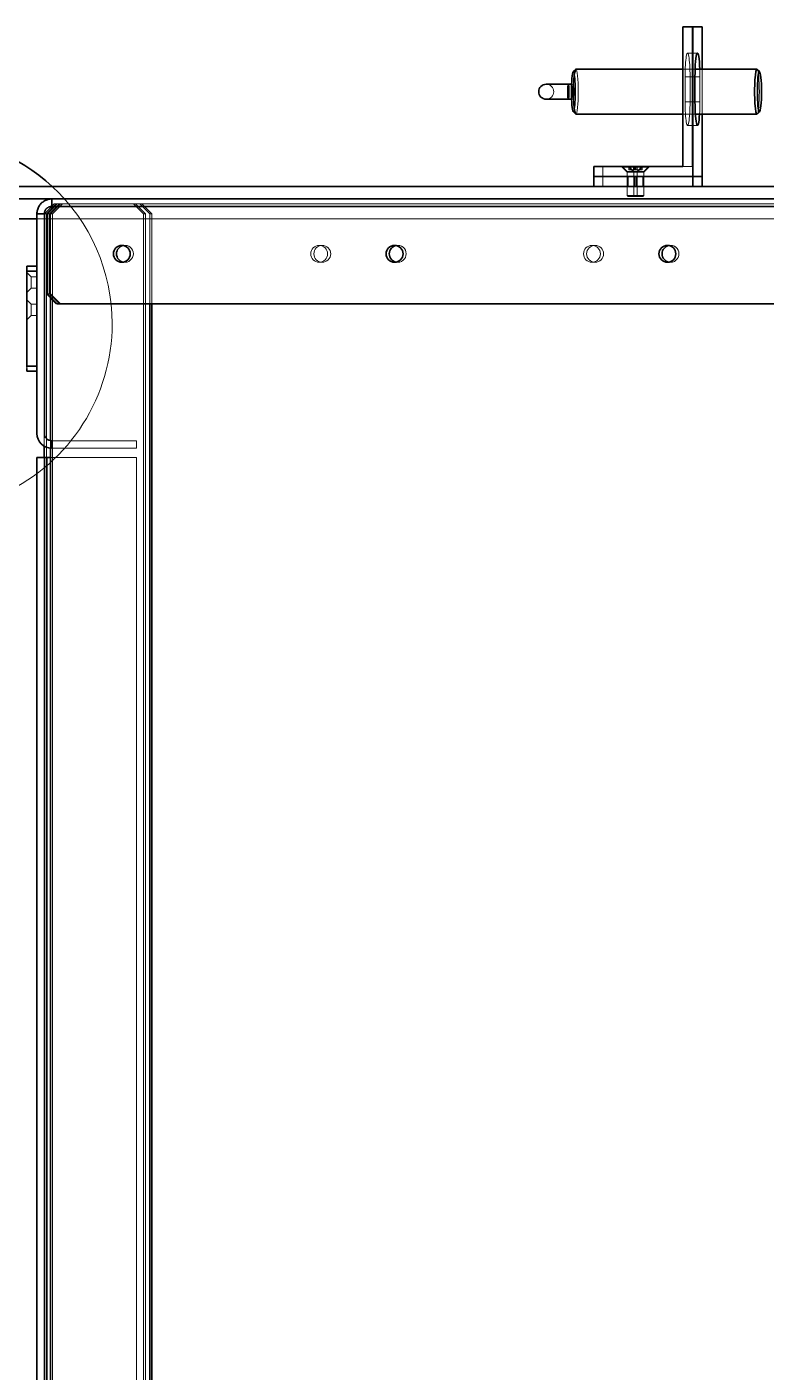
# Model space of a CAD drawing. Header units: millimetres. Extents: x 6115 to 12360, y 7255 to 12668.
# Drawn here: x 9047 to 9343, y 12087 to 12627 of the extents above; entities that cross this region are included whole.
import ezdxf

# ---------------------------------------------------------------- set-up
doc = ezdxf.new("R2010")
doc.units = ezdxf.units.MM
doc.layers.add('外形線', color=7, linetype='Continuous', lineweight=50)

msp = doc.modelspace()

# ---------------------------------------------------------------- linework, layer by layer
at = {"layer": '外形線', "linetype": 'Continuous', "lineweight": 35}
for p, q in [((9309.98, 12570.53), (9309.98, 12626.53)), ((9309.98, 12626.53), (9313.96, 12626.53)), ((9313.96, 12626.53), (9317.63, 12626.53)), ((9313.96, 12626.53), (9313.96, 12566.53)), ((9317.63, 12609.53), (9317.63, 12626.53)), ((9265.98, 12608.49), (9266.96, 12609.48)), ((9309.98, 12609.53), (9267.06, 12609.53)), ((9339.66, 12609.53), (9314.85, 12609.53)), ((9340.74, 12608.49), (9339.76, 12609.48)), ((9264.08, 12603.53), (9255.13, 12603.53)), ((9265.29, 12603.53), (9264.08, 12603.53)), ((9314.8, 12596.53), (9314.8, 12606.53)), ((9255.13, 12597.53), (9264.08, 12597.53)), ((9265.29, 12597.53), (9264.08, 12597.53)), ((9265.98, 12592.58), (9266.96, 12591.58)), ((9340.74, 12592.58), (9339.76, 12591.58)), ((9309.98, 12591.53), (9267.06, 12591.53)), ((9339.66, 12591.53), (9314.94, 12591.53)), ((9317.63, 12566.53), (9317.63, 12591.53)), ((9274.18, 12570.53), (9309.98, 12570.53)), ((9274.18, 12566.53), (9274.18, 12570.53)), ((9313.96, 12566.53), (9274.18, 12566.53)), ((9274.18, 12566.53), (9274.18, 12562.53)), ((9313.96, 12566.53), (9274.18, 12566.53)), ((9313.96, 12566.53), (9313.96, 12562.53)), ((9317.63, 12566.53), (9313.96, 12566.53)), ((9317.63, 12566.53), (9313.96, 12566.53)), ((9317.63, 12566.53), (9317.63, 12562.53)), ((9037.88, 12562.53), (10105.89, 12562.53)), ((9056.88, 12557.53), (9042.88, 12557.53)), ((9053.88, 12551.57), (9056.83, 12554.53)), ((9055.1, 12551.53), (9058.08, 12554.53)), ((9056.88, 12554.53), (9056.88, 12557.53)), ((9056.88, 12557.53), (9056.88, 12557.53)), ((9388.02, 12557.53), (9056.88, 12557.53)), ((9393.19, 12554.53), (9056.88, 12554.53)), ((9050.88, 12549.53), (9042.88, 12549.53)), ((9050.88, 12551.53), (9053.88, 12551.53)), ((9050.88, 12551.53), (9050.88, 12463.53)), ((9053.88, 12551.53), (9053.88, 12463.53)), ((9055.1, 12519.53), (9055.1, 12551.53)), ((9046.88, 12528.53), (9046.88, 12530.53)), ((9050.88, 12530.53), (9046.88, 12530.53)), ((9046.88, 12528.53), (9050.88, 12528.53)), ((9046.88, 12528.53), (9046.88, 12508.53)), ((9059.08, 12515.53), (9055.1, 12519.53)), ((9056.36, 12460.58), (9056.36, 12518.27)), ((9770.32, 12515.53), (9059.08, 12515.53)), ((9096.14, 12515.53), (9096.14, 11660.53)), ((9096.97, 11660.53), (9096.97, 12515.53)), ((9046.88, 12508.53), (9046.88, 12490.53)), ((9050.88, 12490.53), (9046.88, 12490.53)), ((9046.88, 12488.53), (9046.88, 12489.53)), ((9046.88, 12488.53), (9050.88, 12488.53)), ((9053.84, 12453.86), (9053.84, 12458.36)), ((9056.36, 11716.51), (9056.36, 12457.56)), ((9056.88, 12460.53), (9056.88, 12457.53)), ((9050.88, 12453.86), (9050.88, 11712.86)), ((9053.88, 12453.86), (9050.88, 12453.86)), ((9054.88, 12453.86), (9053.88, 12453.86)), ((9053.88, 12453.86), (9053.88, 11712.86)), ((9056.36, 12453.86), (9054.88, 12453.86)), ((9054.88, 12453.86), (9054.88, 11716.19))]:
    msp.add_line(p, q, dxfattribs=at).dxf.unprotected_set("ltscale", 0)
at = {"layer": '外形線', "linetype": 'Continuous', "lineweight": 18}
for p, q in [((9313.65, 12626.53), (9313.65, 12570.53)), ((9315.79, 12616.03), (9311.81, 12616.03)), ((9314.85, 12609.53), (9309.98, 12609.53)), ((9317.63, 12591.53), (9317.63, 12609.53)), ((9266.07, 12603.53), (9265.29, 12603.53)), ((9266.18, 12603.53), (9266.07, 12603.53)), ((9310.82, 12606.53), (9310.82, 12596.53)), ((9314.8, 12606.53), (9310.82, 12606.53)), ((9312.81, 12596.53), (9312.81, 12606.53)), ((9316.79, 12606.53), (9314.8, 12606.53)), ((9316.79, 12606.53), (9316.79, 12596.53)), ((9266.07, 12597.53), (9265.29, 12597.53)), ((9266.07, 12597.53), (9266.18, 12597.53)), ((9314.8, 12596.53), (9310.82, 12596.53)), ((9316.79, 12596.53), (9314.8, 12596.53)), ((9314.94, 12591.53), (9309.98, 12591.53)), ((9315.79, 12587.03), (9311.81, 12587.03)), ((9277.85, 12570.53), (9277.85, 12566.53)), ((9285.62, 12570.29), (9285.62, 12570.53)), ((9287.62, 12568.53), (9285.62, 12570.53)), ((9288.24, 12570.29), (9288.24, 12570.53)), ((9288.24, 12570.53), (9288.24, 12569.2)), ((9290.24, 12568.53), (9288.24, 12570.53)), ((9288.8, 12570.53), (9288.8, 12569.2)), ((9289.05, 12570.53), (9289.05, 12569.2)), ((9290.18, 12570.53), (9290.18, 12569.2)), ((9290.43, 12570.53), (9290.43, 12569.2)), ((9290.86, 12570.53), (9290.86, 12569.2)), ((9290.99, 12570.53), (9290.99, 12569.2)), ((9291.42, 12570.53), (9291.42, 12569.2)), ((9291.62, 12568.53), (9293.62, 12570.53)), ((9291.67, 12570.53), (9291.67, 12569.2)), ((9292.8, 12570.53), (9292.8, 12569.2)), ((9293.05, 12570.53), (9293.05, 12569.2)), ((9293.62, 12570.53), (9293.62, 12569.2)), ((9293.62, 12570.29), (9293.62, 12570.53)), ((9294.24, 12568.53), (9296.24, 12570.53)), ((9296.24, 12570.29), (9296.24, 12570.53)), ((9309.98, 12570.53), (9313.65, 12570.53)), ((9277.85, 12566.53), (9277.85, 12562.53)), ((9293.62, 12570.29), (9285.62, 12570.29)), ((9287.62, 12568.29), (9285.62, 12570.29)), ((9291.62, 12568.53), (9287.62, 12568.53)), ((9287.62, 12566.53), (9287.62, 12568.53)), ((9291.62, 12568.29), (9287.62, 12568.29)), ((9287.62, 12558.93), (9287.62, 12568.29)), ((9288, 12562.53), (9288, 12566.53)), ((9290.24, 12568.29), (9288.24, 12570.29)), ((9288.24, 12569.2), (9288.8, 12569.2)), ((9288.8, 12569.2), (9290.18, 12569.2)), ((9290.18, 12569.2), (9290.99, 12569.2)), ((9290.24, 12566.53), (9290.24, 12568.53)), ((9290.24, 12558.93), (9290.24, 12568.29)), ((9290.62, 12562.53), (9290.62, 12566.53)), ((9290.99, 12569.2), (9291.42, 12569.2)), ((9291.24, 12562.53), (9291.24, 12566.53)), ((9291.42, 12569.2), (9292.8, 12569.2)), ((9291.62, 12568.29), (9293.62, 12570.29)), ((9294.24, 12568.53), (9291.62, 12568.53)), ((9291.62, 12566.53), (9291.62, 12568.53)), ((9294.24, 12568.29), (9291.62, 12568.29)), ((9291.62, 12558.93), (9291.62, 12568.29)), ((9292.8, 12569.2), (9293.62, 12569.2)), ((9296.24, 12570.29), (9293.62, 12570.29)), ((9293.86, 12562.53), (9293.86, 12566.53)), ((9294.24, 12568.29), (9296.24, 12570.29)), ((9294.24, 12566.53), (9294.24, 12568.53)), ((9294.24, 12558.93), (9294.24, 12568.29)), ((9058.66, 12555.53), (9054.68, 12551.53)), ((9054.68, 12551.53), (9058.66, 12555.53)), ((9059.91, 12555.53), (9055.94, 12551.53)), ((9060.33, 12555.53), (9056.36, 12551.53)), ((9056.36, 12551.53), (9060.33, 12555.53)), ((9056.83, 12554.53), (9057.82, 12555.53)), ((9061.17, 12555.53), (9057.19, 12551.53)), ((9057.82, 12555.53), (9059.08, 12555.53)), ((9058.08, 12554.53), (9059.08, 12555.53)), ((9059.08, 12555.53), (9395.62, 12555.53)), ((9089.65, 12555.53), (9093.63, 12551.53)), ((9094.46, 12551.53), (9090.48, 12555.53)), ((9092.16, 12555.53), (9096.14, 12551.53)), ((9096.97, 12551.53), (9092.99, 12555.53)), ((9287.62, 12558.93), (9291.62, 12558.93)), ((9288.02, 12558.53), (9287.62, 12558.93)), ((9291.22, 12558.53), (9288.02, 12558.53)), ((9290.64, 12558.53), (9290.24, 12558.93)), ((9291.22, 12558.53), (9291.62, 12558.93)), ((9293.84, 12558.53), (9291.22, 12558.53)), ((9291.62, 12558.93), (9294.24, 12558.93)), ((9293.84, 12558.53), (9294.24, 12558.93)), ((10144.35, 12549.53), (9050.88, 12549.53)), ((9053.84, 12551.53), (9053.88, 12551.57)), ((9053.84, 12458.36), (9053.84, 12551.53)), ((9054.68, 12551.53), (9053.88, 12551.53)), ((9054.68, 12551.53), (9054.68, 11624.53)), ((9054.68, 12519.53), (9054.68, 12551.53)), ((9055.1, 12551.53), (9054.68, 12551.53)), ((9056.36, 12551.53), (9055.1, 12551.53)), ((9055.94, 12551.53), (9055.94, 12519.53)), ((9056.36, 12551.53), (9056.36, 12519.53)), ((9056.36, 12518.27), (9056.36, 12551.53)), ((9057.19, 12551.53), (9056.36, 12551.53)), ((9057.19, 12551.53), (9057.19, 11624.53)), ((9093.63, 12551.53), (9093.63, 11624.53)), ((9093.63, 12551.53), (9094.46, 12551.53)), ((9094.46, 11624.53), (9094.46, 12551.53)), ((9096.14, 12551.53), (9096.14, 12515.53)), ((9096.14, 12551.53), (9096.97, 12551.53)), ((9096.97, 12515.53), (9096.97, 12551.53)), ((9086.19, 12538.93), (9084.94, 12538.93)), ((9165.33, 12538.93), (9164.08, 12538.93)), ((9195.59, 12538.93), (9194.33, 12538.93)), ((9274.73, 12538.93), (9273.48, 12538.93)), ((9304.99, 12538.93), (9303.73, 12538.93)), ((9048.63, 12526.28), (9046.88, 12528.03)), ((9086.19, 12532.13), (9084.94, 12532.13)), ((9165.33, 12532.13), (9164.08, 12532.13)), ((9195.59, 12532.13), (9194.33, 12532.13)), ((9274.73, 12532.13), (9273.48, 12532.13)), ((9304.99, 12532.13), (9303.73, 12532.13)), ((9048.63, 12526.28), (9048.63, 12521.78)), ((9050.88, 12526.28), (9048.63, 12526.28)), ((9048.63, 12521.78), (9046.88, 12520.03)), ((9048.63, 12515.28), (9046.88, 12517.03)), ((9050.88, 12521.78), (9048.63, 12521.78)), ((9054.68, 12519.53), (9055.1, 12519.53)), ((9058.66, 12515.53), (9054.68, 12519.53)), ((9055.1, 12519.53), (9056.36, 12519.53)), ((9055.94, 12519.53), (9059.91, 12515.53)), ((9056.36, 12519.53), (9060.33, 12515.53)), ((9048.63, 12515.28), (9048.63, 12510.78)), ((9050.88, 12515.28), (9048.63, 12515.28)), ((9059.08, 12515.53), (9058.66, 12515.53)), ((9048.63, 12510.78), (9046.88, 12509.03)), ((9050.88, 12510.78), (9048.63, 12510.78)), ((9046.88, 12489.53), (9046.88, 12490.53)), ((9056.36, 12457.56), (9056.36, 12460.58)), ((9090.88, 12460.53), (9056.88, 12460.53)), ((9056.88, 12457.53), (9090.88, 12457.53)), ((9090.88, 12457.53), (9090.88, 12460.53)), ((9053.84, 11624.53), (9053.84, 12453.86)), ((9090.88, 12453.86), (9056.36, 12453.86)), ((9090.88, 12453.86), (9090.88, 11716.53))]:
    msp.add_line(p, q, dxfattribs=at).dxf.unprotected_set("ltscale", 0)
at = {"layer": '外形線', "linetype": 'Continuous', "lineweight": 35}
for points in [[(9056.88, 12557.53), (9056.49, 12557.52), (9056.1, 12557.48), (9055.71, 12557.42), (9055.33, 12557.33), (9054.95, 12557.22), (9054.59, 12557.08), (9054.23, 12556.92), (9053.88, 12556.73), (9053.55, 12556.52), (9053.23, 12556.3), (9052.93, 12556.05), (9052.64, 12555.78), (9052.37, 12555.49), (9052.12, 12555.19), (9051.89, 12554.87), (9051.69, 12554.54), (9051.5, 12554.19), (9051.34, 12553.83), (9051.2, 12553.47), (9051.08, 12553.09), (9051, 12552.71), (9050.93, 12552.32), (9050.89, 12551.93), (9050.88, 12551.53)], [(9053.88, 12551.53), (9053.89, 12551.73), (9053.91, 12551.93), (9053.94, 12552.12), (9053.98, 12552.32), (9054.04, 12552.51), (9054.11, 12552.69), (9054.19, 12552.87), (9054.29, 12553.04), (9054.39, 12553.21), (9054.5, 12553.37), (9054.63, 12553.52), (9054.76, 12553.66), (9054.91, 12553.79), (9055.06, 12553.92), (9055.22, 12554.03), (9055.38, 12554.13), (9055.55, 12554.22), (9055.73, 12554.31), (9055.92, 12554.37), (9056.1, 12554.43), (9056.29, 12554.48), (9056.49, 12554.51), (9056.68, 12554.53), (9056.88, 12554.53)], [(9046.88, 12490.53), (9046.88, 12490.5), (9046.88, 12490.47), (9046.88, 12490.43), (9046.88, 12490.4), (9046.88, 12490.36), (9046.88, 12490.33), (9046.88, 12490.29), (9046.88, 12490.26), (9046.88, 12490.22), (9046.88, 12490.19), (9046.88, 12490.15), (9046.88, 12490.12)]]:
    msp.add_lwpolyline(points, dxfattribs=at).dxf.unprotected_set("ltscale", 0)
for centre, radius, start, end in [((9255.13, 12600.53), 3, 90, 270), ((9006.07, 12507.53), 75, 47.1666, 295.0917), ((9056.88, 12463.53), 6, 180, 270), ((9056.88, 12463.53), 3, 180, 270)]:
    msp.add_arc(centre, radius, start, end, dxfattribs=at).dxf.unprotected_set("ltscale", 0)
at = {"layer": '外形線', "linetype": 'Continuous', "lineweight": 18}
for centre, radius, start, end in [((9255.13, 12600.53), 3, 270, 90), ((9006.07, 12507.53), 75, 0, 47.1666), ((9006.07, 12507.53), 75, 295.0917, 0)]:
    msp.add_arc(centre, radius, start, end, dxfattribs=at).dxf.unprotected_set("ltscale", 0)
for centre, major_axis, ratio, start_param, end_param in [((9311.81, 12606.53), (0, 9.5), 0.104886, 4.712389, 7.853982), ((9266.07, 12600.53), (0, 8), 0.104886, 4.712389, 6.388849), ((9267.06, 12600.53), (0, 9), 0.104886, 4.712389, 6.283185), ((9315.79, 12606.53), (0, -9.5), 0.104886, 1.570796, 1.892085), ((9339.66, 12600.53), (0, 9), 0.104886, 4.712389, 6.177521), ((9264.08, 12600.53), (0, 3), 0.104886, 4.712389, 6.283185), ((9264.08, 12600.53), (0, -3), 0.104886, 0, 1.570796), ((9266.07, 12600.53), (0, -8), 0.104886, 6.177521, 7.853982), ((9267.06, 12600.53), (0, -9), 0.104886, 0, 1.570796), ((9339.66, 12600.53), (0, -9), 0.104886, 0.105664, 1.570796), ((9311.81, 12596.53), (0, -9.5), 0.104886, 4.712389, 7.853982), ((9315.79, 12596.53), (0, -9.5), 0.104886, 1.016534, 1.570796), ((9086.19, 12535.53), (0, 3.4), 0.994522, 4.712389, 6.469744), ((9195.59, 12535.53), (0, 3.4), 0.994522, 4.712389, 6.469744), ((9304.99, 12535.53), (0, 3.4), 0.994522, 4.712389, 6.469744), ((9086.19, 12535.53), (-0.63, -3.34), 0.994898, 0, 1.757355), ((9195.59, 12535.53), (-0.63, -3.34), 0.994898, 0, 1.757355), ((9304.99, 12535.53), (-0.63, -3.34), 0.994898, 0, 1.757355)]:
    msp.add_ellipse(centre, major_axis=major_axis, ratio=ratio, start_param=start_param, end_param=end_param, dxfattribs=at).dxf.unprotected_set("ltscale", 0)
at = {"layer": '外形線', "linetype": 'Continuous', "lineweight": 35}
for centre, major_axis, ratio, start_param, end_param in [((9315.79, 12606.53), (0, 9.5), 0.104886, 5.033678, 7.853982), ((9266.07, 12600.53), (0, 8), 0.104886, 0.105664, 3.035929), ((9267.06, 12600.53), (0, -9), 0.104886, 3.141593, 6.283185), ((9339.66, 12600.53), (0, 9), 0.104886, 6.177521, 9.530442), ((9264.08, 12600.53), (0, 3), 0.104886, 0, 3.141593), ((9315.79, 12596.53), (0, -9.5), 0.104886, 4.712389, 7.29972), ((9086.19, 12535.53), (-0.63, 3.34), 0.994898, 0, 2.768476), ((9195.59, 12535.53), (-0.63, 3.34), 0.994898, 0, 2.768476), ((9304.99, 12535.53), (-0.63, 3.34), 0.994898, 0, 2.768476)]:
    msp.add_ellipse(centre, major_axis=major_axis, ratio=ratio, start_param=start_param, end_param=end_param, dxfattribs=at).dxf.unprotected_set("ltscale", 0)
for centre, major_axis, ratio in [((9340.65, 12600.53), (0, -8), 0.104886), ((9084.94, 12535.53), (0, -3.4), 0.994522), ((9194.33, 12535.53), (0, -3.4), 0.994522), ((9303.73, 12535.53), (0, -3.4), 0.994522)]:
    msp.add_ellipse(centre, major_axis=major_axis, ratio=ratio, dxfattribs=at).dxf.unprotected_set("ltscale", 0)
at = {"layer": '外形線', "linetype": 'Continuous', "lineweight": 18}
for centre, major_axis, ratio in [((9266.07, 12600.53), (0, -3), 0.104886), ((9266.18, 12600.53), (0, -3), 0.104886), ((9164.08, 12535.53), (0, -3.4), 0.994522), ((9165.33, 12535.53), (0, -3.4), 0.994522), ((9273.48, 12535.53), (0, -3.4), 0.994522), ((9274.73, 12535.53), (0, -3.4), 0.994522)]:
    msp.add_ellipse(centre, major_axis=major_axis, ratio=ratio, dxfattribs=at).dxf.unprotected_set("ltscale", 0)

doc.saveas('drawing.dxf')
